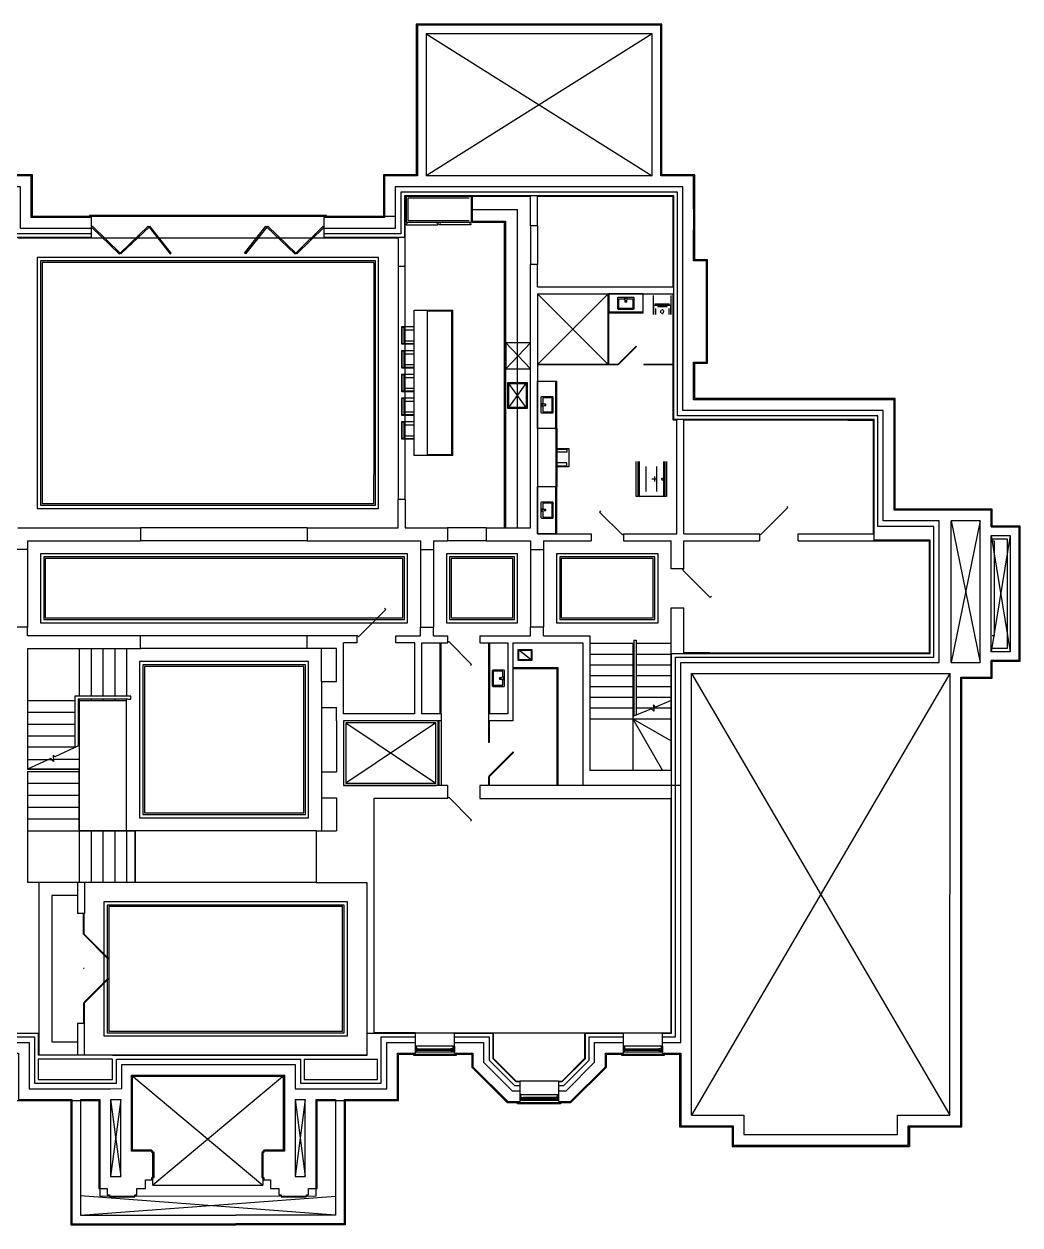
# Model space of a CAD drawing. Header units: metres. Extents: x -754 to 754, y 0 to 1115.
# Drawn here: x -171 to 754, y 0 to 1115 of the extents above; entities that cross this region are included whole.
import ezdxf

# ---------------------------------------------------------------- set-up
doc = ezdxf.new("R2010")
doc.units = ezdxf.units.M

msp = doc.modelspace()

# ---------------------------------------------------------------- linework, layer by layer
at = {"layer": 'FP-Above'}
for p, q in [((193.5, 1114.8), (193.5, 974.8)), ((421.5, 1114.8), (193.5, 1114.8)), ((421.5, 974.8), (421.5, 1114.8)), ((-163, 974.8), (-452, 974.8)), ((-163, 936.1), (-163, 974.8)), ((163, 974.8), (163, 936.1)), ((193.5, 974.8), (163, 974.8)), ((452, 974.8), (421.5, 974.8)), ((452, 895.9), (452, 974.8)), ((245.7, 942.8), (287.5, 942.8)), ((287.5, 647.1), (287.5, 942.8)), ((174, 936.1), (-163, 936.1)), ((244.7, 931.8), (276.5, 931.8)), ((276.5, 647.1), (276.5, 931.8)), ((299.6, 927.5), (299.6, 891.5)), ((306.1, 927.5), (306.1, 891.5)), ((452, 924.9), (452, 924.9)), ((154, 893.6), (154, 696.1)), ((176.6, 889.6), (176.7, 673.6)), ((183, 673.6), (183, 889.6)), ((452, 767.1), (452, 799.9)), ((638.1, 767.1), (452, 767.1)), ((638.1, 664.5), (638.1, 767.1)), ((323.1, 739.3), (323.1, 685.6)), ((728.1, 664.5), (638.1, 664.5)), ((728.1, 649), (728.1, 664.5)), ((92.3, 647.1), (-62.7, 647.1)), ((258.5, 647.1), (222.5, 647.1)), ((-167.5, 627.1), (-167.5, 555)), ((92.3, 635.1), (-62.7, 635.1)), ((197.4, 627.1), (197.4, 555)), ((209.4, 627.1), (209.4, 555)), ((258.5, 635.1), (222.5, 635.1)), ((299.6, 627.1), (299.6, 555)), ((311.6, 627.1), (311.6, 555)), ((92.3, 547), (-62.7, 547)), ((215.5, 474.5), (215.5, 540.5)), ((354.5, 540, 2.3), (394.5, 540, 2.3)), ((92.3, 535), (-62.7, 535)), ((105.5, 504.5), (105.5, 535)), ((354.5, 530, 2.3), (394.5, 530, 2.3)), ((354.5, 520, 2.3), (394.5, 520, 2.3)), ((728.1, 507.5), (728.1, 523)), ((354.5, 510, 2.3), (394.5, 510, 2.3)), ((700, 91), (700.1, 507.5)), ((700.1, 507.5), (728.1, 507.5)), ((354.5, 500, 2.3), (394.5, 500, 2.3)), ((-75.5, 366), (-75.5, 487)), ((105.5, 480.5), (105.5, 420.5)), ((354.5, 490, 2.3), (394.5, 490, 2.3)), ((354.5, 480, 2.3), (394.5, 480, 2.3)), ((413.7, 480, 2.3), (430, 480, 2.3)), ((354.5, 470, 2.3), (394.5, 470, 2.3)), ((394.5, 472, 2.3), (394.5, 470, 2.3)), ((394.5, 470, 2.3), (394.5, 422, 2.3)), ((394.5, 470, 2.3), (422.2, 422, 2.3)), ((394.5, 470, 2.3), (430, 470, 2.3)), ((394.5, 470, 2.3), (430, 449.5, 2.3)), ((-119.5, 445), (-119.5, 423)), ((-119.5, 432), (-143.5, 432)), ((-167.5, 421), (-167.5, 318)), ((-119.5, 423), (-119.5, 366)), ((105.5, 396.5), (105.5, 366)), ((-119.5, 366), (-119.5, 318)), ((-108.5, 366), (-108.5, 318)), ((-97.5, 366), (-97.5, 318)), ((-86.5, 366), (-86.5, 318)), ((-75.5, 366), (-75.5, 318)), ((-67.5, 366), (-67.5, 318)), ((100.5, 366), (-67.5, 366)), ((-67.5, 318), (-167.5, 318)), ((100.5, 318), (-67.5, 318)), ((-145, 306, 0), (-145, 170)), ((-121, 306, 0), (-145, 306, 0)), ((265, 178.5), (350, 178.5)), ((-145, 170), (-121, 170)), ((177, 115.5), (177, 158.5)), ((177, 158.5), (245, 158.5)), ((370, 158.5), (438, 158.5)), ((438, 158.5), (438, 91)), ((-70, 69.4), (-70, 138)), ((-70, 138), (70, 138, -2.3)), ((70, 138, -2.3), (70, 69.4)), ((-177, 115.5), (-101.4, 115.5, -2.3)), ((-101.4, 115.5, -2.3), (-101.4, 34)), ((101.4, 34), (101.4, 115.5, -2.3)), ((101.4, 115.5, -2.3), (177, 115.5)), ((438, 91), (486.7, 91)), ((486.7, 91), (486.7, 73)), ((651.3, 91), (651.3, 73)), ((651.3, 73), (651.3, 91)), ((651.3, 91), (700, 91)), ((-52, 69.4), (-70, 69.4)), ((-52, 67.4), (-52, 69.4)), ((-50, 67.4), (-52, 67.4)), ((-50, 44, 2.3), (-50, 67.4)), ((50, 67.4), (50, 44)), ((52, 67.4), (50, 67.4)), ((52, 69.4), (52, 67.4)), ((70, 69.4), (52, 69.4)), ((486.7, 73), (651.3, 73)), ((-101.4, 34), (-93.4, 34)), ((-93.4, 34), (-93.4, 28)), ((-66, 28, 2.3), (-66, 34, 2.3)), ((-66, 34, 2.3), (-58, 34, 2.3)), ((-58, 34, 2.3), (-58, 42, 2.3)), ((-58, 42, 2.3), (-52, 42, 2.3)), ((-52, 42, 2.3), (-52, 44, 2.3)), ((-52, 44, 2.3), (-50, 44, 2.3)), ((50, 44), (52, 44)), ((52, 44), (52, 42)), ((52, 42), (58, 42)), ((58, 42), (58, 34)), ((58, 34), (66, 34)), ((66, 34), (66, 28)), ((93.4, 28), (93.4, 34)), ((93.4, 34), (101.4, 34)), ((-93.4, 28), (-91.4, 28)), ((-91.4, 28), (-91.4, 26)), ((-91.4, 26), (-68, 26, 2.3)), ((-68, 26, 2.3), (-68, 28, 2.3)), ((-68, 28, 2.3), (-66, 28, 2.3)), ((66, 28), (68, 28)), ((68, 28), (68, 26)), ((68, 26), (91.4, 26)), ((91.4, 26), (91.4, 28)), ((91.4, 28), (93.4, 28))]:
    msp.add_line(p, q, dxfattribs=at)
for points in [[(158.5, 691.6), (158.5, 898.1), (-158.5, 898.1), (-158.5, 665.1), (158.5, 665.1), (158.5, 691.6)], [(155.5, 868), (155.5, 895.1), (-155.5, 895.1), (-155.5, 668.1), (155.5, 668.1), (155.5, 868)], [(154, 893.6), (-154, 893.6), (-154, 669.6), (154, 669.6), (154, 696.1)], [(452, 799.9), (464, 799.9), (464, 895.9), (452, 895.9)], [(728, 649), (754, 649), (754, 523), (728, 523)], [(728, 637), (742, 637), (742, 535), (728, 535)], [(728.1, 635), (730.1, 635), (730.1, 547), (728.1, 547)], [(283, 517.5), (325, 517.5), (325, 408)], [(-167.5, 421), (-119.5, 421)], [(-167.5, 410), (-119.5, 410)], [(-167.5, 399), (-119.5, 399)], [(-167.5, 388), (-119.5, 388)], [(-167.5, 377), (-119.5, 377)], [(-167.5, 366), (-119.5, 366)], [(-119.5, 366), (-67.5, 366)], [(245, 158.5), (245, 146.5), (277.9, 113.6), (337.1, 113.6), (370, 146.5), (370, 158.5)], [(-127.4, 115.5), (-127.4, 0), (26, 0)], [(127.4, 115.5), (127.4, 0), (26, 0)]]:
    msp.add_lwpolyline(points, dxfattribs=at)
for points in [[(226.5, 848.2), (203.5, 848.2), (203.5, 715.2), (226.5, 715.2)], [(185.4, 623.1), (-155.5, 623.1), (-155.5, 559), (185.4, 559)], [(182.4, 620.1), (-152.5, 620.1), (-152.5, 562), (182.4, 562)], [(180.9, 618.6), (-151, 618.6), (-151, 563.5), (180.9, 563.5)], [(287.6, 623.1), (221.4, 623.1), (221.4, 559), (287.6, 559)], [(284.6, 620.1), (224.4, 620.1), (224.4, 562), (284.6, 562)], [(283.1, 618.6), (225.9, 618.6), (225.9, 563.5), (283.1, 563.5)], [(418, 623.1), (323.6, 623.1), (323.6, 559), (418, 559)], [(415, 620.1), (326.6, 620.1), (326.6, 562), (415, 562)], [(413.5, 618.6), (328.1, 618.6), (328.1, 563.5), (413.5, 563.5)], [(93.5, 523), (-63.5, 523), (-63.5, 378), (93.5, 378)], [(90.5, 520), (-60.5, 520), (-60.5, 381), (90.5, 381)], [(89, 518.5), (-59, 518.5), (-59, 382.5), (89, 382.5)], [(-96.5, 175.5), (129.5, 175.5), (129.5, 300), (-96.5, 300)], [(-93.5, 178.5), (126.5, 178.5), (126.5, 297), (-93.5, 297)], [(-92, 180), (125, 180), (125, 295.5), (-92, 295.5)]]:
    msp.add_lwpolyline(points, close=True, dxfattribs=at)
at = {"layer": 'FP-Door', "elevation": -0.7}
for points in [[(-82.5, 901.4), (-81.6, 902.2), (-107.1, 927.2), (-108, 926.3)], [(-80.7, 901.4), (-81.6, 902.2), (-55.6, 927.2), (-54.7, 926.3)], [(-34.9, 901.4), (-34, 902.2), (-53.8, 927.2), (-54.7, 926.3)], [(34.9, 901.4), (34, 902.2), (53.8, 927.2), (54.7, 926.3)], [(80.7, 901.4), (81.6, 902.2), (55.6, 927.2), (54.7, 926.3)], [(82.5, 901.4), (81.6, 902.2), (107.1, 927.2), (108, 926.3)]]:
    msp.add_lwpolyline(points, close=True, dxfattribs=at)
at = {"layer": 'FP-Door'}
for points in [[(364.6, 662.8), (363.5, 661.7), (384.8, 640.5), (385.8, 641.6)], [(537.5, 667), (538.6, 666), (513.1, 640.5), (512, 641.6)], [(467.5, 583.6), (466.4, 582.5), (440.9, 608), (442, 609)], [(164.1, 572.5), (165.1, 571.4), (139.7, 545.9), (138.6, 547)], [(243.7, 519.3), (244.8, 520.3), (223.6, 541.6), (222.5, 540.5)], [(243.7, 374.8), (244.8, 375.8), (223.6, 397.1), (222.5, 396)]]:
    msp.add_lwpolyline(points, dxfattribs=at)
at = {"layer": 'FP-Fixture'}
for p, q in [((371.6, 798.9, -2.3), (306.1, 864.4)), ((371.6, 864.4), (306.1, 798.9, -2.3)), ((371.6, 798.9, -2.3), (371.6, 864.4)), ((372.1, 798.9, -2.3), (372.1, 864.4)), ((372.1, 864.4), (372.1, 846.4)), ((404.1, 864.4), (372.1, 864.4)), ((387.9, 861.1), (387.9, 860.9)), ((388.4, 861.1), (388.4, 860.9)), ((404.1, 846.4), (404.1, 864.4)), ((413.6, 856.4), (413.6, 862.9)), ((415.1, 864.4), (428.6, 864.4)), ((430.1, 856.4), (430.1, 862.9)), ((404.1, 847.4), (372.1, 847.4)), ((413.6, 845.2), (413.6, 856)), ((414, 845.2), (414, 853.4)), ((414.3, 853.8), (414.3, 854.2)), ((414.4, 853.8), (429.3, 853.8)), ((414.8, 854.2), (414.8, 853.8)), ((421.9, 854.9), (415.1, 854.9)), ((415.3, 854.7), (421.9, 854.7)), ((415.7, 850.9), (415.7, 845.3)), ((426.5, 852.4), (417.3, 852.4)), ((420.6, 846.6), (420.5, 848.9)), ((421, 849.4), (421.9, 849.4)), ((421.9, 854.9), (428.6, 854.9)), ((428.4, 854.7), (421.9, 854.7)), ((422.7, 849.4), (421.9, 849.4)), ((423.1, 846.6), (423.2, 848.9)), ((428, 850.9), (428, 845.3)), ((429, 854.2), (429, 853.8)), ((429.4, 853.8), (429.4, 854.2)), ((429.7, 845.2), (429.7, 853.4)), ((430.1, 845.2), (430.1, 856)), ((404.1, 846.4), (372.1, 846.4)), ((421.9, 846.1), (421.1, 846.1)), ((421.9, 846.1), (422.6, 846.1)), ((299.5, 818.8), (276.5, 794.8)), ((299.5, 794.8), (276.5, 818.8)), ((372.1, 798.9, -2.3), (306.1, 798.9, -2.3)), ((372.1, 798.4, -2.3), (306.1, 798.4, -2.3)), ((380.6, 798.9, -2.3), (372.1, 798.9, -2.3)), ((380.6, 798.4, -2.3), (372.1, 798.4, -2.3)), ((380.6, 798.9, -2.3), (380.6, 798.4, -2.3)), ((404.6, 798.9, -2.3), (404.6, 798.4, -2.3)), ((432, 798.9), (404.6, 798.9, -2.3)), ((432, 798.4), (404.6, 798.4, -2.3)), ((306.1, 739.3), (306.1, 783.3)), ((306.1, 783.3), (324.1, 783.3)), ((323.1, 739.3), (323.1, 783.3)), ((324.1, 739.3), (324.1, 783.3)), ((309.4, 761.6), (309.6, 761.6)), ((309.4, 761.1), (309.6, 761.1)), ((324.1, 739.3), (306.1, 739.3)), ((324.1, 739.3), (324.1, 685.6)), ((412.2, 692.5), (416.8, 692.5)), ((414.5, 694.8), (414.5, 690.2)), ((306.1, 641.6), (306.1, 685.6)), ((306.1, 685.6), (324.1, 685.6)), ((323.1, 641.6), (323.1, 685.6)), ((324.1, 641.6), (324.1, 685.6)), ((309.4, 663.8), (309.6, 663.8)), ((309.4, 663.3), (309.6, 663.3)), ((324.1, 641.6), (306.1, 641.6)), ((260.5, 540.5), (260.5, 474.5)), ((260.5, 540.5), (278.5, 540.5)), ((261.5, 540.5), (261.5, 474.5)), ((278.5, 540.5), (278.5, 474.5)), ((300.2, 524.6), (288.7, 533.6)), ((275.2, 507.7), (275, 507.7)), ((275.2, 507.2), (275, 507.2)), ((278.5, 474.5), (260.5, 474.5)), ((261.2, 448), (260.5, 448)), ((261.2, 448), (260.5, 448)), ((261.2, 416), (260.5, 416)), ((-114.8, 270, 0), (-115.5, 270, 0)), ((-114.8, 238, 0), (-115.5, 238, 0)), ((-114.8, 238, 0), (-115.5, 238, 0)), ((-114.8, 206, 0), (-115.5, 206, 0))]:
    msp.add_line(p, q, dxfattribs=at)
for points in [[(388.9, 861.4), (395.1, 861.4), (395.6, 860.9), (395.6, 850.4), (395.1, 849.9), (381.1, 849.9), (380.6, 850.4), (380.6, 860.9), (381.1, 861.4), (387.4, 861.4)], [(389.1, 859.6), (394.6, 859.6), (394.6, 850.9), (381.6, 850.9), (381.6, 859.6), (387.1, 859.6)], [(387.4, 858.9), (387.1, 858.9), (387.1, 860.9), (389.1, 860.9), (389.1, 858.9), (388.9, 858.9)], [(388.9, 861.4), (388.9, 861.1), (387.4, 861.1), (387.4, 861.4)], [(388.9, 856.6), (387.4, 856.6), (387.4, 860.6), (388.9, 860.6)], [(388.6, 858.6), (388.6, 856.6), (387.6, 856.6), (387.6, 858.6)], [(276.5, 817.8), (276.5, 794.8), (299.5, 794.8), (299.5, 818.8), (276.5, 818.8), (276.5, 817.8)], [(309.1, 760.6), (309.1, 754.3), (309.6, 753.8), (320.1, 753.8), (320.6, 754.3), (320.6, 768.3), (320.1, 768.8), (309.6, 768.8), (309.1, 768.3), (309.1, 762.1)], [(309.1, 760.6), (309.4, 760.6), (309.4, 762.1), (309.1, 762.1)], [(311.6, 762.1), (311.6, 762.3), (309.6, 762.3), (309.6, 760.3), (311.6, 760.3), (311.6, 760.6)], [(313.9, 760.6), (313.9, 762.1), (309.9, 762.1), (309.9, 760.6)], [(310.9, 760.3), (310.9, 754.8), (319.6, 754.8), (319.6, 767.8), (310.9, 767.8), (310.9, 762.3)], [(311.9, 760.8), (313.9, 760.8), (313.9, 761.8), (311.9, 761.8)], [(425.8, 708.7), (425.8, 676.3), (397.6, 676.3), (397.6, 708.7)], [(424.1, 708.7), (424.1, 676.3), (399.4, 676.3), (399.4, 708.7)], [(422.9, 708.7), (422.9, 676.3), (400.6, 676.3), (400.6, 708.7)], [(406.8, 681), (406.8, 704)], [(416.9, 681), (416.9, 704)], [(422.1, 693.5), (422.3, 693.4), (422.5, 693.2), (422.6, 692.8), (422.7, 692.4), (422.6, 692), (422.5, 691.6), (422.3, 691.4), (422.1, 691.3), (421.9, 691.4), (421.7, 691.6), (421.6, 692), (421.6, 692.4), (421.6, 692.8), (421.7, 693.2), (421.9, 693.4)], [(309.1, 662.8), (309.1, 656.6), (309.6, 656.1), (320.1, 656.1), (320.6, 656.6), (320.6, 670.6), (320.1, 671.1), (309.6, 671.1), (309.1, 670.6), (309.1, 664.3)], [(310.9, 662.6), (310.9, 657.1), (319.6, 657.1), (319.6, 670.1), (310.9, 670.1), (310.9, 664.6)], [(309.1, 662.8), (309.4, 662.8), (309.4, 664.3), (309.1, 664.3)], [(311.6, 664.3), (311.6, 664.6), (309.6, 664.6), (309.6, 662.6), (311.6, 662.6), (311.6, 662.8)], [(313.9, 662.8), (313.9, 664.3), (309.9, 664.3), (309.9, 662.8)], [(311.9, 663.1), (313.9, 663.1), (313.9, 664.1), (311.9, 664.1)], [(275.5, 508.2), (275.5, 514.5), (275, 515), (264.5, 515), (264, 514.5), (264, 500.5), (264.5, 500), (275, 500), (275.5, 500.5), (275.5, 506.7)], [(273.7, 508.5), (273.7, 514), (265, 514), (265, 501), (273.7, 501), (273.7, 506.5)], [(270.7, 508.2), (270.7, 506.7), (274.7, 506.7), (274.7, 508.2)], [(272.7, 508), (270.7, 508), (270.7, 507), (272.7, 507)], [(273, 506.7), (273, 506.5), (275, 506.5), (275, 508.5), (273, 508.5), (273, 508.2)], [(275.5, 508.2), (275.2, 508.2), (275.2, 506.7), (275.5, 506.7)]]:
    msp.add_lwpolyline(points, dxfattribs=at)
at = {"layer": 'FP-Fixture', "elevation": -2.3}
msp.add_lwpolyline([(398, 815.5), (381, 798.5), (380.6, 798.9), (397.6, 815.9)], close=True, dxfattribs=at)
at = {"layer": 'FP-Fixture'}
for points in [[(300.7, 524.1), (288.2, 524.1), (288.2, 534.1), (300.7, 534.1)], [(300.2, 524.6), (288.7, 524.6), (288.7, 533.6), (300.2, 533.6)], [(283.3, 439.1), (260.7, 416.5), (261.2, 416), (283.8, 438.6)], [(-92.7, 246.9), (-115.3, 269.5), (-114.8, 270), (-92.2, 247.4)], [(-92.7, 229.1), (-115.3, 206.5), (-114.8, 206), (-92.2, 228.6)]]:
    msp.add_lwpolyline(points, close=True, dxfattribs=at)
at = {"layer": 'FP-Furniture'}
for p, q in [((108, 916.1), (-108, 916.1)), ((279.5, 759), (295.5, 781)), ((295.5, 759), (279.5, 781))]:
    msp.add_line(p, q, dxfattribs=at)
at = {"layer": 'FP-Furniture', "color": 8}
for points in [[(191.5, 817.5), (180.2, 817.5), (180.2, 833.9), (191.5, 833.9)], [(191.5, 833.6), (182.4, 833.6), (182.4, 830.8), (191.5, 830.8)], [(191.5, 817.9), (182.4, 817.9), (182.4, 820.7), (191.5, 820.7)], [(191.5, 795.5), (180.2, 795.5), (180.2, 811.9), (191.5, 811.9)], [(191.5, 811.6), (182.4, 811.6), (182.4, 808.8), (191.5, 808.8)], [(191.5, 795.9), (182.4, 795.9), (182.4, 798.7), (191.5, 798.7)], [(191.5, 773.5), (180.2, 773.5), (180.2, 789.9), (191.5, 789.9)], [(191.5, 789.6), (182.4, 789.6), (182.4, 786.8), (191.5, 786.8)], [(191.5, 773.9), (182.4, 773.9), (182.4, 776.7), (191.5, 776.7)], [(191.5, 751.5), (180.2, 751.5), (180.2, 767.9), (191.5, 767.9)], [(191.5, 767.6), (182.4, 767.6), (182.4, 764.8), (191.5, 764.8)], [(191.5, 751.9), (182.4, 751.9), (182.4, 754.7), (191.5, 754.7)], [(191.5, 729.5), (180.2, 729.5), (180.2, 745.9), (191.5, 745.9)], [(191.5, 745.6), (182.4, 745.6), (182.4, 742.8), (191.5, 742.8)], [(191.5, 729.9), (182.4, 729.9), (182.4, 732.7), (191.5, 732.7)], [(324.1, 704.2), (335.5, 704.2), (335.5, 720.6), (324.1, 720.6)], [(324.1, 720.2), (333.2, 720.2), (333.2, 717.4), (324.1, 717.4)], [(324.1, 704.6), (333.2, 704.6), (333.2, 707.4), (324.1, 707.4)]]:
    msp.add_lwpolyline(points, dxfattribs=at)
for points in [[(181.8, 833.5), (181.8, 818), (180.5, 818), (180.5, 833.5)], [(181.8, 811.5), (181.8, 796), (180.5, 796), (180.5, 811.5)], [(181.8, 789.5), (181.8, 774), (180.5, 774), (180.5, 789.5)], [(181.8, 767.5), (181.8, 752), (180.5, 752), (180.5, 767.5)], [(181.8, 745.5), (181.8, 730), (180.5, 730), (180.5, 745.5)]]:
    msp.add_lwpolyline(points, close=True, dxfattribs=at)
at = {"layer": 'FP-Furniture'}
for points in [[(278.5, 758), (278.5, 782), (296.5, 782), (296.5, 758)], [(279.5, 759), (279.5, 781), (295.5, 781), (295.5, 759)]]:
    msp.add_lwpolyline(points, close=True, dxfattribs=at)
at = {"layer": 'FP-Hatch'}
msp.add_line((-167.5, 423), (-119.5, 423), dxfattribs=at)
at = {"layer": 'FP-Proposed Wall'}
for p, q in [((451, 973.8), (420.5, 973.8)), ((183, 889.6), (183, 954.8)), ((299.6, 954.8), (183, 954.8)), ((299.6, 927.5), (299.6, 954.8)), ((306.1, 927.5), (306.1, 954.8)), ((377.5, 954.8), (306.1, 954.8)), ((432, 954.8), (377.5, 954.8)), ((432, 870.9), (432, 954.8)), ((451, 943.2), (451, 923.9)), ((-108, 916.1), (-108, 935.1)), ((108, 916.1), (108, 935.1)), ((185, 930.8), (185, 929.8)), ((212.5, 930.8), (212.5, 929.8)), ((215.5, 930.8), (215.5, 929.8)), ((243, 930.8), (243, 929.8)), ((306.1, 927.5), (299.6, 927.5)), ((-108, 916.1), (-176.5, 916.1)), ((108, 916.1), (108, 916.1)), ((176.5, 916.1), (108, 916.1)), ((176.5, 916.1), (176.6, 889.6)), ((451, 894.9), (451, 923.9)), ((451, 923.9), (451, 923.9)), ((451, 894.9), (451, 912.8)), ((183, 889.6), (176.6, 889.6)), ((299.6, 647.1), (299.6, 891.5)), ((306.1, 891.5), (299.6, 891.5)), ((306.1, 870.9), (306.1, 891.5)), ((306.1, 870.9), (432, 870.9)), ((306.1, 864.4), (306.1, 641.6)), ((306.1, 864.4), (432, 864.4)), ((432, 747.1), (432, 864.4)), ((451, 766.1), (451, 800.9)), ((637.1, 766.1), (451, 766.1)), ((435.5, 747.1, 2.3), (432, 747.1)), ((435.5, 641.6, 2.3), (435.5, 747.1, 2.3)), ((442, 641.6, 2), (442, 747.1, 0.8)), ((594.1, 747.1), (442, 747.1, 0.8)), ((618.1, 747.1, 0), (618.1, 747.1, 0)), ((176.8, 647.1), (176.6, 673.6)), ((183, 673.6), (176.6, 673.5)), ((183, 673.6), (183, 647.1)), ((727.1, 648), (727.1, 663.5)), ((-176.5, 647.1), (-62.7, 647.1)), ((-62.7, 647.1), (-62.7, 635.1)), ((92.3, 647.1), (92.3, 635.1)), ((92.3, 647.1), (176.8, 647.1)), ((183, 647.1), (222.5, 647.1)), ((222.5, 647.1), (222.5, 635.1)), ((258.5, 647.1), (258.5, 635.1)), ((258.5, 647.1), (299.6, 647.1)), ((679.1, 522), (679.1, 653.5)), ((690.1, 522), (690.1, 653.5)), ((306.1, 641.6), (355.8, 641.6, 0.9)), ((355.8, 641.6, 1.2), (355.8, 635.1, 1.2)), ((385.8, 641.6, 1.4), (435.5, 641.6, 2.3)), ((385.8, 641.6, 1.2), (385.8, 635.1, 1.2)), ((512, 641.6), (512, 635.1)), ((548, 635.1), (548, 641.6)), ((727.1, 532), (727.1, 640)), ((-167.5, 627.1), (-179.5, 627.1)), ((-167.5, 635.1), (-167.5, 627.1)), ((-167.5, 635.1), (-62.7, 635.1)), ((92.3, 635.1), (197.4, 635.1)), ((197.4, 635.1), (197.4, 627.1)), ((197.4, 627.1), (209.4, 627.1)), ((209.4, 635.1), (209.4, 627.1)), ((209.4, 635.1), (222.5, 635.1)), ((258.5, 635.1), (299.6, 635.1)), ((299.6, 635.1), (299.6, 627.1)), ((299.6, 627.1), (311.6, 627.1)), ((311.6, 635.1), (311.6, 627.1)), ((311.6, 635.1), (355.8, 635.1, 0.9)), ((385.8, 635.1, 1.5), (430, 635.1, 2.3)), ((430, 609, 2.3), (430, 635.1, 2.3)), ((442, 609, 2.3), (442, 635.1, 2)), ((670.1, 531, -0.3), (670.1, 635.1, 4)), ((442, 609, 2.3), (430, 609, 2.3)), ((430, 422, 2.3), (430, 573, 2.3)), ((430, 573, 2.3), (442, 573, 2.3)), ((442, 531, 2.1), (442, 573, 2.3)), ((-167.5, 555), (-179.5, 555)), ((-167.5, 547), (-167.5, 555)), ((-62.7, 547), (-167.5, 547)), ((-62.7, 535), (-62.7, 547)), ((92.3, 535), (92.3, 547)), ((138.6, 547), (92.3, 547)), ((138.6, 540.5), (138.6, 547)), ((174.6, 547), (197.4, 547)), ((174.6, 540.5), (174.6, 547)), ((197.4, 547), (197.4, 555)), ((197.4, 555), (209.4, 555)), ((209.4, 547), (209.4, 555)), ((209.4, 547), (222.5, 547)), ((222.5, 547), (222.5, 540.5)), ((252.5, 547), (252.5, 540.5)), ((252.5, 547), (299.6, 547)), ((311.6, 555), (299.6, 555)), ((299.6, 547), (299.6, 555)), ((311.6, 547), (311.6, 555)), ((311.6, 547), (354.5, 547, 2.3)), ((354.5, 547, 2.3), (354.5, 422, 2.3)), ((138.6, 540.5), (126, 540.5)), ((126, 474.5), (126, 540.5)), ((192, 540.5), (174.6, 540.5)), ((192, 474.5), (192, 540.5)), ((198.5, 474.5), (198.5, 540.5)), ((198.5, 540.5), (222.5, 540.5)), ((252.5, 540.5), (278.5, 540.5)), ((278.5, 540.5), (278.5, 474.5)), ((283, 540.5), (283, 468)), ((283, 540.5), (348, 540.5, 2.3)), ((348, 540.5, 2.3), (348, 408, 2.3)), ((-167.5, 535), (-167.5, 423)), ((-167.5, 535), (-62.7, 535)), ((119.5, 535), (92.3, 535)), ((119.5, 504.5), (119.5, 535)), ((466, 531, 2.1), (442, 531, 2.1)), ((466, 531, 2.3), (466, 531, 2.1)), ((466, 531, 2.3), (646.1, 531)), ((646.1, 531, -0.3), (670.1, 531, -0.3)), ((646.1, 531, -0.3), (646.1, 531)), ((727.1, 508.5), (727.1, 524)), ((439, 169.5, 2.3), (439, 522, 2.3)), ((439, 522, 2.3), (679.1, 522)), ((690.1, 522), (717.1, 522)), ((105.5, 504.5), (105.5, 480.5)), ((105.5, 504.5), (119.5, 504.5)), ((449, 159.5, 2.3), (449, 512, 2.3)), ((449, 512, 2.3), (689.1, 512)), ((699, 92), (699.1, 508.5)), ((699.1, 508.5), (727.1, 508.5)), ((105.5, 480.5), (119.5, 480.5)), ((119.5, 468), (119.5, 480.5)), ((192, 474.5), (126, 474.5)), ((216.5, 474.5), (198.5, 474.5)), ((216.5, 474.5), (216.5, 468)), ((260.5, 474.5), (260.5, 468)), ((278.5, 474.5), (260.5, 474.5)), ((119.5, 468), (119.5, 420.5)), ((216.5, 468), (126, 468)), ((283, 468), (260.5, 468)), ((-119.5, 423), (-167.5, 423)), ((-119.5, 366), (-119.5, 423)), ((105.5, 420.5), (105.5, 396.5)), ((105.5, 420.5), (119.5, 420.5)), ((430, 422, 2.3), (354.5, 422, 2.3)), ((222.5, 408), (126, 408)), ((222.5, 408), (222.5, 396)), ((252.5, 408), (252.5, 396)), ((439, 408, 2.3), (252.5, 408)), ((105.5, 396.5), (119.5, 396.5)), ((119.5, 396.5), (119.5, 366)), ((154, 396, -0.3), (154, 178.5, -0.3)), ((222.5, 396), (154, 396, -0.3)), ((252.5, 396), (430, 396, 2.3)), ((400, 396), (400, 396)), ((430, 178.5, 2.3), (430, 396, 2.3)), ((-67.5, 366), (-119.5, 366)), ((-67.5, 318), (-67.5, 366)), ((100.5, 366), (100.5, 318)), ((100.5, 366), (119.5, 366)), ((-157, 318, 0), (-157, 158)), ((-121, 318, 0), (-157, 318, 0)), ((-121, 318, 0), (-121, 289, 0)), ((-114.5, 318, 0), (-114.5, 289, 0)), ((-67.5, 318), (-114.5, 318, 0)), ((100.5, 318), (147.5, 318)), ((147.5, 318), (147.5, 158, -0.4)), ((-114.5, 289, 0), (-121, 289, 0)), ((-121, 187, 0), (-121, 158)), ((-114.5, 187, 0), (-121, 187, 0)), ((-114.5, 158, 0), (-114.5, 187, 0)), ((192.8, 178.5, 1.4), (154, 178.5, -0.3)), ((228.8, 178.5), (265, 178.5)), ((265, 178.5), (265, 160.5)), ((350, 178.5), (386, 178.5)), ((422, 178.5), (430, 178.5, 2.3)), ((-192.8, 169.5), (-166, 169.5)), ((-166, 169.5), (-166, 126.5)), ((166, 126.5), (166, 169.5)), ((166, 169.5), (192.8, 169.5)), ((228.8, 169.5), (256, 169.5)), ((359, 158.5), (359, 169.5)), ((359, 169.5), (359, 169.5)), ((359, 169.5), (386, 169.5)), ((422, 169.5), (439, 169.5, 2.3)), ((-157, 158), (-121, 158)), ((-114.5, 158, 0), (147.5, 158, -0.4)), ((176, 116.5), (176, 159.5)), ((176, 159.5), (192.8, 159.5)), ((228.8, 159.5), (246, 159.5)), ((369, 159.5), (386, 159.5)), ((422, 159.5), (439, 159.5)), ((439, 159.5), (439, 92)), ((-80, 148.5), (-80, 149)), ((-80, 126.6, 0.5), (-80, 149)), ((-80, 149), (81, 149, -2.3)), ((81, 149, -2.3), (81, 126.5, -1.8)), ((81, 149, -2.3), (81, 148.5, -2.3)), ((-71, 68.4), (-71, 139)), ((-71, 139), (71, 139)), ((71, 139), (71, 68.4)), ((-166, 126.5), (-90.4, 126.5, -2.3)), ((-90.4, 126.5, -2.3), (-80, 126.6, 0.5)), ((81, 126.5, -1.8), (90.4, 126.5, -2.3)), ((90.4, 126.5, -2.3), (166, 126.5)), ((-118.4, 116.5), (-100.4, 116.5)), ((-100.4, 116.5), (-100.4, 27)), ((-90.4, 116.5), (-81, 116.5)), ((-81, 45), (-81, 116.5)), ((81, 116.5), (81, 45)), ((81, 116.5), (90.4, 116.5)), ((90.4, 45), (90.4, 116.5)), ((100.4, 27), (100.4, 116.5)), ((100.4, 116.5), (118.4, 116.5)), ((126.4, 116.5), (176, 116.5)), ((439, 92), (487.7, 92)), ((487.7, 92), (487.7, 74)), ((650.3, 92), (650.3, 74)), ((650.3, 74), (650.3, 92)), ((650.3, 92), (699, 92)), ((-51, 68.4), (-71, 68.4)), ((-51, 37), (-51, 68.4)), ((51, 68.4), (51, 37)), ((71, 68.4), (51, 68.4)), ((487.7, 74), (650.3, 74)), ((81, 45), (90.4, 45)), ((-51, 43), (-51, 43)), ((-51, 37), (51, 37)), ((-100.4, 26.9), (100.4, 27))]:
    msp.add_line(p, q, dxfattribs=at)
for points in [[(420.5, 973.8), (420.5, 1113.8), (194.5, 1113.8), (194.5, 973.8)], [(412.5, 973.8), (412.5, 1105.8), (202.5, 1105.8), (202.5, 973.8)], [(-164, 973.8), (-194.5, 973.8)], [(-108, 935.1), (-164, 935.1), (-164, 973.8)], [(164, 973.8), (164, 935.1), (108, 935.1)], [(194.5, 973.8), (164, 973.8)], [(412.5, 973.8), (202.5, 973.8)], [(451, 943.2), (451, 973.8)], [(-108, 925.1), (-174, 925.1), (-174, 963.8), (-441, 963.8), (-441, 912.8)], [(441, 802.6), (441, 963.8), (410.5, 963.8), (204.5, 963.8), (174, 963.8), (174, 925.1), (108, 925.1)], [(244, 954.8), (184, 954.8), (184, 930.8), (244, 930.8)], [(242.5, 953.3), (185.5, 953.3), (185.5, 932.3), (242.5, 932.3)], [(184, 929.8), (184, 928.3), (213.5, 928.3), (213.5, 929.8)], [(244, 929.8), (244, 928.3), (214.5, 928.3), (214.5, 929.8)], [(451, 800.9), (463, 800.9), (463, 894.9), (451, 894.9)], [(627.1, 756.1), (627.1, 756.1), (441, 756.1), (441, 802.6)], [(727.1, 663.5), (637.1, 663.5), (637.1, 766.1)], [(594.1, 747.1), (594.1, 747.1), (618.1, 747.1)], [(618.1, 641.6), (618.1, 747.1)], [(679.1, 653.5), (627.1, 653.5), (627.1, 756.1)], [(717.1, 522), (717.1, 653.5), (690.1, 653.5)], [(727.1, 648), (753, 648), (753, 524), (727.1, 524)], [(442, 641.6), (512, 641.6)], [(548, 641.6), (618.1, 641.6)], [(727.1, 640), (745, 640), (745, 532), (727.1, 532)], [(442, 635.1), (512, 635.1)], [(548, 635.1), (670.1, 635.1)], [(449, 102), (497.7, 102), (497.7, 84), (640.3, 84), (640.3, 102), (689, 102), (689.1, 512)], [(211.5, 468), (126, 468), (126, 408), (211.5, 408)], [(325.5, 133.6), (328.8, 133.6), (350, 154.8), (350, 178.5)], [(256, 169.5), (256, 151.1), (282.5, 124.6), (289.5, 124.6)], [(-192.8, 159.5), (-176, 159.5), (-176, 116.5), (-126.4, 116.5)], [(246, 159.5), (246, 146.9), (278.4, 114.6), (289.5, 114.6)], [(265, 160.5), (265, 154.8), (286.2, 133.6), (289.5, 133.6)], [(325.5, 114.6), (336.6, 114.6), (369, 146.9), (369, 159.5)], [(325.5, 124.6), (332.5, 124.6), (359, 151.1), (359, 158.5)], [(449, 102), (449, 159.5), (449, 159.5)], [(289.5, 133.6), (289.5, 114.6)], [(325.5, 133.6), (325.5, 114.6)], [(-126.4, 116.5), (-126.4, 1), (26, 1)], [(-118.4, 116.5), (-118.4, 9), (26, 9)], [(-90.4, 116.5), (-90.4, 116.5), (-90.4, 45), (-81, 45)], [(126.4, 116.5), (126.4, 1), (26, 1)], [(118.4, 116.5), (118.4, 9), (26, 9)]]:
    msp.add_lwpolyline(points, dxfattribs=at)
for points, elevation in [([(192.8, 159.5), (192.8, 178.5)], 1.4), ([(228.8, 159.5), (228.8, 178.5)], 1.4), ([(386, 159.5), (386, 178.5)], 1.4), ([(422, 159.5), (422, 178.5)], 1.4), ([(449, 169.5), (449, 169.5)], 2.3)]:
    msp.add_lwpolyline(points, dxfattribs=dict(at, elevation=elevation))
at = {"layer": 'FP-Stair'}
for p, q in [((394.5, 540, 2.3), (394.5, 472, 2.3)), ((394.5, 540, 2.3), (395.5, 540, 2.3)), ((395.5, 543, 2.3), (395.5, 472.4, 2.3)), ((395.5, 543, 2.3), (397.5, 543, 2.3)), ((397.5, 543, 2.3), (397.5, 473.2, 2.3)), ((397.5, 540, 2.3), (430, 540, 2.3)), ((-119.5, 535), (-119.5, 491)), ((-108.5, 535), (-108.5, 491)), ((-97.5, 535), (-97.5, 491)), ((-86.5, 535), (-86.5, 491)), ((-75.5, 535), (-75.5, 491)), ((394.5, 530, 2.3), (395.5, 530, 2.3)), ((397.5, 530, 2.3), (430, 530, 2.3)), ((394.5, 520, 2.3), (395.5, 520, 2.3)), ((397.5, 520, 2.3), (430, 520, 2.3)), ((394.5, 510, 2.3), (395.5, 510, 2.3)), ((397.5, 510, 2.3), (430, 510, 2.3)), ((394.5, 500, 2.3), (395.5, 500, 2.3)), ((397.5, 500, 2.3), (430, 500, 2.3)), ((-167.5, 487), (-123.5, 487)), ((-120.5, 487), (-75.5, 487)), ((-119.5, 488), (-119.5, 445)), ((-108.5, 488), (-108.5, 487)), ((-97.5, 488), (-97.5, 487)), ((-86.5, 488), (-86.5, 487)), ((-75.5, 487), (-75.5, 488)), ((-74.5, 488), (-71.5, 488)), ((394.5, 490, 2.3), (395.5, 490, 2.3)), ((394.5, 480, 2.3), (395.5, 480, 2.3)), ((397.5, 490, 2.3), (430, 490, 2.3)), ((397.5, 480, 2.3), (413.7, 480, 2.3))]:
    msp.add_line(p, q, dxfattribs=at)
for points in [[(110, 935.1), (110, 937.1), (-110, 937.1), (-110, 935.1)], [(-71.5, 488), (-71.5, 491), (-123.5, 491), (-123.5, 443)], [(-74.5, 488), (-120.5, 488), (-120.5, 444.5)], [(-167.5, 476), (-123.5, 476)], [(-120.5, 476), (-119.5, 476)], [(-167.5, 465), (-123.5, 465)], [(-120.5, 465), (-119.5, 465)], [(-167.5, 454), (-123.5, 454)], [(-120.5, 454), (-119.5, 454)], [(-167.5, 444), (-123.5, 444)], [(-167.5, 432), (-143.5, 432)]]:
    msp.add_lwpolyline(points, dxfattribs=at)
at = {"layer": 'FP-Stair', "linetype": 'Continuous', "elevation": 2.3}
msp.add_lwpolyline([(430, 486.8), (415.6, 480.8), (413.6, 482.9), (413.9, 477.1), (411.9, 479.2), (394.5, 472)], dxfattribs=at)
at = {"layer": 'FP-Stair', "linetype": 'Continuous'}
msp.add_lwpolyline([(-119.5, 445), (-142.1, 434.7), (-143.6, 435.9), (-143.4, 430.1), (-145.7, 433), (-167.5, 423)], dxfattribs=at)
at = {"layer": 'FP-Wall Detail'}
for p, q in [((202.5, 1105.8), (412.5, 973.8)), ((412.5, 1105.8), (202.5, 973.8)), ((244.7, 930.8), (244.7, 954.8)), ((245.7, 931.8), (245.7, 954.8)), ((244.7, 930.8), (275.5, 930.8)), ((275.5, 647.1), (275.5, 930.8)), ((191.5, 714.2), (191.5, 849.2)), ((191.5, 849.2), (227.5, 849.2)), ((227.5, 714.2), (227.5, 849.2)), ((227.5, 714.2), (191.5, 714.2)), ((690.1, 653.5), (717.1, 522)), ((717.1, 653.5), (690.1, 522)), ((745, 640), (727.1, 532)), ((727.1, 640), (745, 532)), ((216.5, 474.5), (216.5, 540.5)), ((689, 512), (449, 102)), ((449, 512, 2.3), (689, 102)), ((128, 466), (211.5, 410)), ((211.5, 466), (128, 410)), ((213.5, 468), (213.5, 408)), ((214.5, 468), (214.5, 408)), ((216.5, 468), (216.5, 408)), ((260.5, 468), (260.5, 448)), ((261.2, 468), (261.2, 448)), ((260.5, 416), (260.5, 408)), ((261.2, 416), (261.2, 408)), ((-115.5, 270, 0), (-115.5, 289, 0)), ((-114.8, 270, 0), (-114.8, 289, 0)), ((-115.5, 206, 0), (-115.5, 187, 0)), ((-114.8, 206, 0), (-114.8, 187, 0)), ((-71, 139), (51, 37)), ((71, 139, -2.3), (-51, 37, 2.3)), ((-90.4, 116.5), (-81, 45, 2.3)), ((-81, 116.5, -1.3), (-90.4, 45)), ((90.4, 116.5, -2.3), (81, 45)), ((81, 116.5, -1.8), (90.4, 45)), ((118.4, 9, -2.3), (-118.4, 27.1)), ((-118.4, 9), (118.4, 26.9))]:
    msp.add_line(p, q, dxfattribs=at)
for points in [[(-108, 920.1), (-179, 920.1), (-179, 958.8), (-436, 958.8), (-436, 912.8)], [(422, 174.5), (434, 174.5), (434, 527), (674.1, 527), (674.1, 648.5), (622.1, 648.5), (622.1, 751.1), (436, 751.1), (436, 958.8), (405.5, 958.8), (209.5, 958.8), (179, 958.8), (179, 920.1), (108, 920.1)], [(-108, 916.6), (-182.5, 916.6), (-182.5, 955.3), (-432.5, 955.3), (-432.5, 912.8)], [(422, 178), (430.5, 178), (430.5, 530.5), (670.6, 530.5), (670.6, 635.6), (618.6, 635.6), (618.6, 747.6), (432.5, 747.6), (432.5, 955.3), (402, 955.3), (213, 955.3), (182.5, 955.3), (182.5, 916.6), (108, 916.6)], [(283, 516.5), (324, 516.5), (324, 408)], [(-192.8, 178), (-157.5, 178), (-157.5, 157.5)], [(-192.8, 174.5), (-161, 174.5), (-161, 131.5), (-85, 131.6), (-85, 148.5), (-85, 154), (86, 154), (86, 131.5), (161, 131.5), (161, 174.5), (192.8, 174.5)], [(148, 157.5), (148, 178), (192.8, 178)], [(228.8, 178), (264.5, 178), (264.5, 154.6), (286, 133.1), (289.5, 133.1)], [(228.8, 174.5), (261, 174.5), (261, 153.1), (284.6, 129.6), (289.5, 129.6)], [(325.5, 133.1), (329, 133.1), (350.5, 154.6), (350.5, 178), (386, 178)], [(325.5, 129.6), (330.4, 129.6), (354, 153.1), (354, 174.5), (386, 174.5)], [(-88.5, 157.5), (-157.5, 157.5)], [(-88.5, 157.5), (89.5, 157.5)], [(89.5, 157.5), (148, 157.5)], [(-157.5, 154), (-157.5, 135), (-88.5, 135.1), (-88.5, 148.5), (-88.5, 154)], [(-88.5, 154), (-157.5, 154)], [(89.5, 154), (89.5, 135), (157.5, 135), (157.5, 154)], [(89.5, 154), (157.5, 154)]]:
    msp.add_lwpolyline(points, dxfattribs=at)
msp.add_lwpolyline([(211.5, 466), (128, 466), (128, 410), (211.5, 410)], close=True, dxfattribs=at)
at = {"layer": 'FP-Window'}
for p, q in [((192.8, 178.5), (228.8, 178.5)), ((228.8, 178.5), (228.8, 178.5)), ((386, 178.5), (422, 178.5)), ((422, 178.5), (422, 178.5)), ((190.8, 159.5), (190.8, 157.5)), ((190.8, 157.5), (230.8, 157.5)), ((227.8, 166.1), (193.8, 166.1)), ((193.8, 160.6), (227.8, 160.6)), ((195.8, 162.9), (195.8, 162.4)), ((196, 163.4), (196.3, 163.1)), ((196, 163.4), (225.5, 163.4)), ((196, 161.9), (196.3, 162.1)), ((225.5, 161.9), (196, 161.9)), ((196.3, 163), (196.3, 163.1)), ((196.3, 162.1), (196.3, 162.2)), ((225.5, 163.4), (225.3, 163.1)), ((225.3, 163), (225.3, 163.1)), ((225.3, 162.1), (225.3, 162.2)), ((225.5, 161.9), (225.3, 162.1)), ((225.8, 162.9), (225.8, 162.4)), ((230.8, 157.5), (230.8, 159.5)), ((384, 159.5), (384, 157.5)), ((384, 157.5), (424, 157.5)), ((421, 166.1), (387, 166.1)), ((387, 160.6), (421, 160.6)), ((389, 162.9), (389, 162.4)), ((389.2, 163.4), (389.5, 163.1)), ((389.2, 163.4), (418.7, 163.4)), ((389.2, 161.9), (389.5, 162.1)), ((418.7, 161.9), (389.2, 161.9)), ((389.5, 163), (389.5, 163.1)), ((389.5, 162.1), (389.5, 162.2)), ((418.7, 163.4), (418.5, 163.1)), ((418.5, 163), (418.5, 163.1)), ((418.5, 162.1), (418.5, 162.2)), ((418.7, 161.9), (418.5, 162.1)), ((419, 162.9), (419, 162.4)), ((424, 157.5), (424, 159.5)), ((325.5, 133.6), (289.5, 133.6)), ((289.5, 133.6), (289.5, 133.6)), ((287.5, 112.6), (287.5, 114.6)), ((327.5, 112.6), (287.5, 112.6)), ((290.5, 121.2), (324.5, 121.2)), ((324.5, 115.7), (290.5, 115.7)), ((292.5, 117.9), (292.5, 117.4)), ((322.2, 118.4), (292.7, 118.4)), ((292.7, 118.4), (293, 118.2)), ((292.7, 116.9), (293, 117.2)), ((292.7, 116.9), (322.2, 116.9)), ((293, 118), (293, 118.2)), ((293, 117.2), (293, 117.3)), ((322.2, 118.4), (322, 118.2)), ((322, 118), (322, 118.2)), ((322, 117.2), (322, 117.3)), ((322.2, 116.9), (322, 117.2)), ((322.5, 117.9), (322.5, 117.4)), ((327.5, 114.6), (327.5, 112.6))]:
    msp.add_line(p, q, dxfattribs=at)
for points in [[(192.8, 160.6), (193.8, 160.6), (193.8, 163.6), (194.3, 163.6), (194.3, 164.1), (193.8, 164.1), (193.8, 166.1), (192.8, 166.1), (192.8, 160.6)], [(196, 161.9), (194, 161.9), (194, 163.4), (196, 163.4)], [(195.8, 163), (225.8, 163), (225.8, 162.9), (195.8, 162.9)], [(195.8, 162.2), (225.8, 162.2), (225.8, 162.4), (195.8, 162.4)], [(225.5, 161.9), (227.5, 161.9), (227.5, 163.4), (225.5, 163.4)], [(228.8, 160.6), (227.8, 160.6), (227.8, 163.6), (227.3, 163.6), (227.3, 164.1), (227.8, 164.1), (227.8, 166.1), (228.8, 166.1), (228.8, 160.6)], [(386, 160.6), (387, 160.6), (387, 163.6), (387.5, 163.6), (387.5, 164.1), (387, 164.1), (387, 166.1), (386, 166.1), (386, 160.6)], [(389.2, 161.9), (387.2, 161.9), (387.2, 163.4), (389.2, 163.4)], [(389, 163), (419, 163), (419, 162.9), (389, 162.9)], [(389, 162.2), (419, 162.2), (419, 162.4), (389, 162.4)], [(418.7, 161.9), (420.7, 161.9), (420.7, 163.4), (418.7, 163.4)], [(422, 160.6), (421, 160.6), (421, 163.6), (420.5, 163.6), (420.5, 164.1), (421, 164.1), (421, 166.1), (422, 166.1), (422, 160.6)], [(289.5, 115.7), (290.5, 115.7), (290.5, 118.7), (291, 118.7), (291, 119.2), (290.5, 119.2), (290.5, 121.2), (289.5, 121.2), (289.5, 115.7)], [(292.7, 116.9), (290.7, 116.9), (290.7, 118.4), (292.7, 118.4)], [(322.5, 118), (292.5, 118), (292.5, 117.9), (322.5, 117.9)], [(322.5, 117.3), (292.5, 117.3), (292.5, 117.4), (322.5, 117.4)], [(322.2, 116.9), (324.2, 116.9), (324.2, 118.4), (322.2, 118.4)], [(325.5, 115.7), (324.5, 115.7), (324.5, 118.7), (324, 118.7), (324, 119.2), (324.5, 119.2), (324.5, 121.2), (325.5, 121.2), (325.5, 115.7)]]:
    msp.add_lwpolyline(points, dxfattribs=at)

doc.saveas('drawing.dxf')
